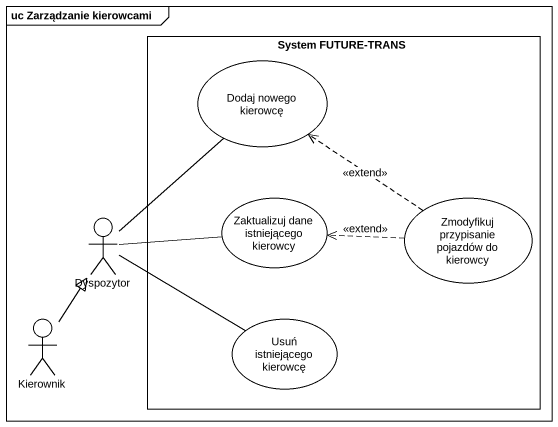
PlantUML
@startuml
mainframe uc Zarządzanie kierowcami
rectangle "System FUTURE-TRANS" as System_FUTURE_TRANS {
  usecase "Dodaj nowego kierowcę" as Dodaj_nowego_kierowcę
  usecase "Zaktualizuj dane istniejącego kierowcy" as Zaktualizuj_dane
  usecase "Zmodyfikuj przypisanie pojazdów do kierowcy" as Zmodyfikuj_przypisanie
  usecase "Usuń istniejącego kierowcę" as Usuń_istniejącego_kierowcę
}
actor Dyspozytor
actor Kierownik
Dyspozytor -up- Dodaj_nowego_kierowcę
Dyspozytor -right- Zaktualizuj_dane
Dyspozytor -right- Usuń_istniejącego_kierowcę
Zmodyfikuj_przypisanie .up.> Dodaj_nowego_kierowcę : <<extend>>
Zmodyfikuj_przypisanie .left.> Zaktualizuj_dane : <<extend>>
Kierownik -up-|> Dyspozytor
@enduml
